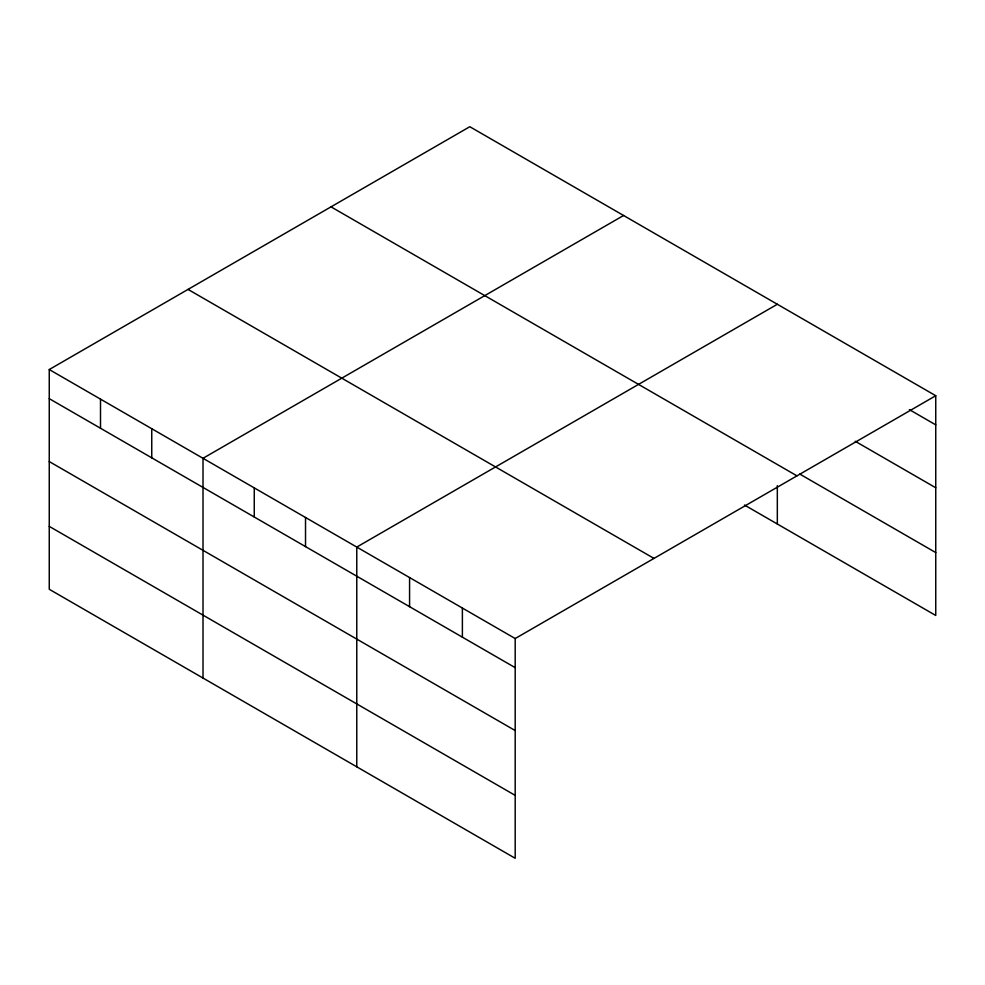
<?xml version="1.0" encoding="UTF-8"?>
<svg xmlns="http://www.w3.org/2000/svg" width="985" height="985" viewBox="0 0 985 985"><rect width="100%" height="100%" fill="white"/><g stroke="black" fill="none" stroke-linecap="round" stroke-linejoin="round"><path stroke-width="1.48" d="M515.192 730.562L515.192 638.539L49.25 369.535L49.25 589.276L515.192 858.28L515.192 730.562L49.25 461.559M744.475 505.034L935.75 615.465L935.75 395.724L469.808 126.72L49.25 369.535M623.567 215.493L203.008 458.296L203.008 678.049M777.325 304.267L356.767 547.069L356.767 766.81M515.192 638.539L935.75 395.724M909.352 409.612L935.75 424.855M855.214 441.268L935.75 487.76M799.771 474.068L935.75 552.573M331.022 206.85L796.963 475.853M188.036 289.405L653.978 558.409M49.25 398.654L515.192 667.658M49.25 526.372L515.192 795.375M777.325 485.654L777.325 524.008M462.384 608.053L462.384 637.172M409.575 577.567L409.575 606.686M305.522 517.482L305.522 546.613M254.265 487.895L254.265 517.014M151.752 428.709L151.752 457.84M100.507 399.122L100.507 428.241"/></g></svg>
